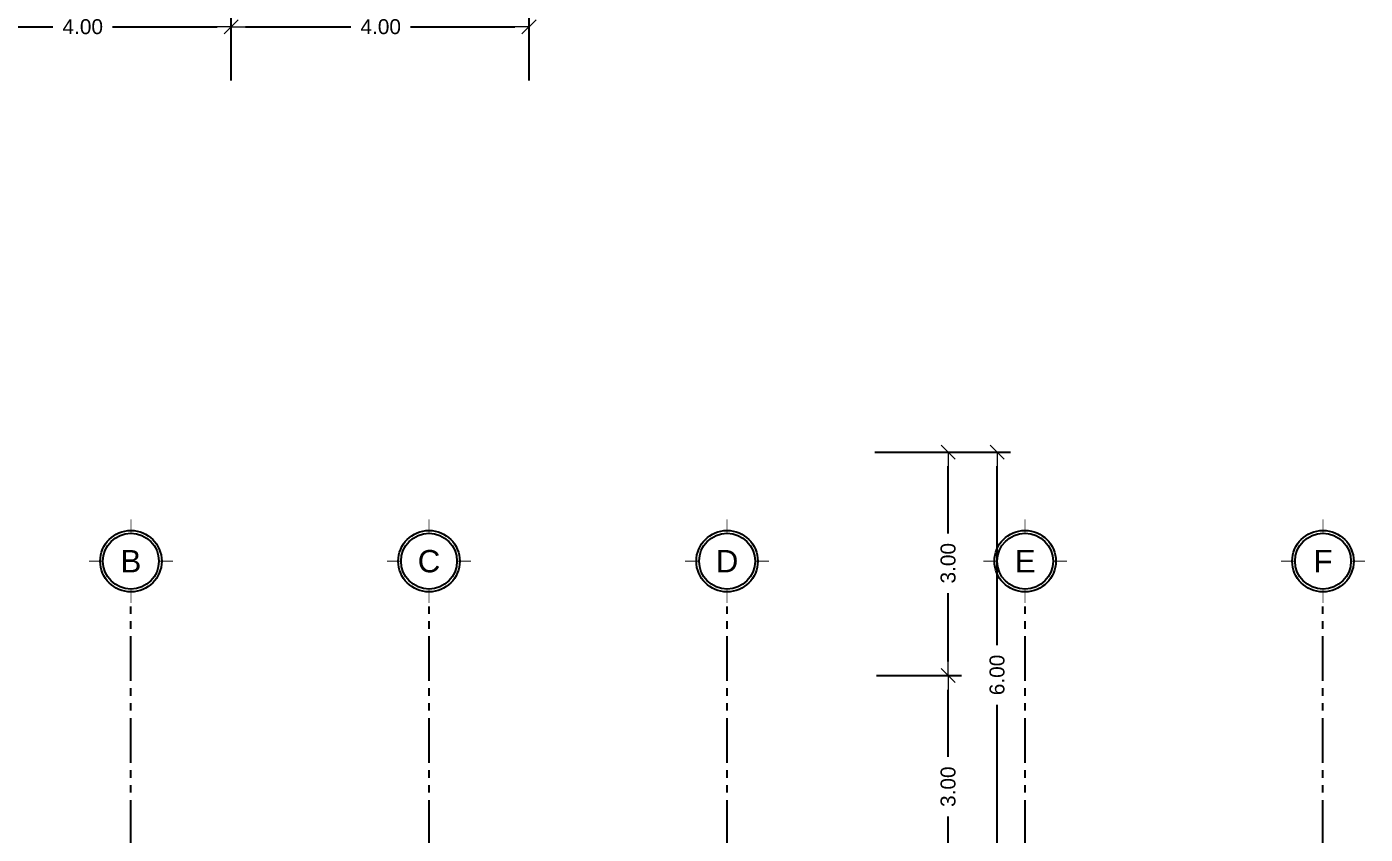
# Model space of a CAD drawing. Header units: metres. Extents: x -10.7 to 26.1, y -10.1 to 21.3.
# Drawn here: x 2.6 to 20.56, y 9.88 to 20.72 of the extents above; entities that cross this region are included whole.
import ezdxf
from ezdxf.enums import TextEntityAlignment as Align

# ---------------------------------------------------------------- set-up
doc = ezdxf.new("R2010")
doc.units = ezdxf.units.M
doc.header["$MEASUREMENT"] = 0
doc.linetypes.add('Xref_Ejes$0$ACAD_ISO05W100', pattern=[33, 24, -3, 0, -3, 0, -3])
for name, color, linetype in [('Xref_Arq. PA$0$Cotas - General', 7, 'Continuous'), ('Xref_Ejes$0$00-EJES', 1, 'Xref_Ejes$0$ACAD_ISO05W100'), ('Xref_Ejes$0$Globo Eje', 1, 'Continuous'), ('Xref_Ejes$0$Texto', 7, 'Continuous')]:
    doc.layers.add(name, color=color, linetype=linetype)
doc.styles.add('Xref_Arq. PA$0$Estilo_Generado_1', font='arial.ttf')
doc.styles.add('Xref_Ejes$0$Arial', font='arial.ttf')
doc.dimstyles.new('Xref_Arq. PA$0$Estilo_Generado__1', dxfattribs={"dimtxt": 0.2, "dimasz": 0.19, "dimexe": 0.18, "dimexo": 0, "dimgap": 0.09, "dimtad": 0, "dimtih": 1, "dimtoh": 1, "dimzin": 0, "dimdsep": 46, "dimtxsty": 'Xref_Arq. PA$0$Estilo_Generado_1', "dimblk": 'Xref_Arq. PA$0$ARROWHEAD_6', "dimblk1": 'Xref_Arq. PA$0$ARROWHEAD_6', "dimblk2": 'Xref_Arq. PA$0$ARROWHEAD_6', "dimcen": 0.09, "dimclrd": 256, "dimclre": 256, "dimclrt": 7, "dimadec": 0, "dimazin": 0, "dimtfac": 1, "dimtdec": 4, "dimtmove": 0, "dimatfit": 3, "dimfxl": 1, "dimtolj": 1, "dimtzin": 0, "dimarcsym": 0})
doc.dimstyles.new('Xref_Arq. PA$0$Estilo_Generado__2', dxfattribs={"dimtxt": 0.2, "dimasz": 0.19, "dimexe": 0.18, "dimexo": 0, "dimgap": 0.09, "dimtad": 0, "dimzin": 0, "dimdsep": 46, "dimtxsty": 'Xref_Arq. PA$0$Estilo_Generado_1', "dimblk": 'Xref_Arq. PA$0$ARROWHEAD_6', "dimblk1": 'Xref_Arq. PA$0$ARROWHEAD_6', "dimblk2": 'Xref_Arq. PA$0$ARROWHEAD_6', "dimcen": 0.09, "dimclrd": 256, "dimclre": 256, "dimclrt": 7, "dimadec": 0, "dimazin": 0, "dimtfac": 1, "dimtdec": 4, "dimtmove": 0, "dimatfit": 3, "dimfxl": 1, "dimtolj": 1, "dimtzin": 0, "dimarcsym": 0})

# ---------------------------------------------------------------- blocks, each defined once
blk = doc.blocks.new('*U182')
at = {"layer": 'Xref_Ejes$0$Globo Eje', "ltscale": 0.025, "const_width": 0.009375000000000005}
for points in [[(0, 0.5625000000000002), (0, 0.3750000000000002)], [(-0.3750000000000002, 0), (-0.5625000000000002, 0)], [(0.5625000000000002, 0), (0.3750000000000002, 0)], [(0, -0.3750000000000002), (0, -0.5625000000000002)]]:
    blk.add_lwpolyline(points, dxfattribs=at)
at = {"layer": 'Xref_Ejes$0$Globo Eje', "ltscale": 0.025}
for radius in [0.4125000000000002, 0.3750000000000002]:
    blk.add_circle((0, 0), radius, dxfattribs=at)
at = {"layer": 'Xref_Ejes$0$Texto', "color": 7, "ltscale": 0.025, "style": 'Xref_Ejes$0$Arial'}
blk.add_attdef('EJE', text='', height=0.3000000000000002, dxfattribs=at).set_placement((0, 0), align=Align.MIDDLE_CENTER)
blk = doc.blocks.new('Xref_Ejes')
at = {"layer": 'Xref_Ejes$0$00-EJES', "ltscale": 0.025}
for p, q in [((4, -8.956812534497121), (4, 12.98734234368918)), ((8, -8.956812534497121), (8, 12.98734234368918)), ((12, -8.956812534497121), (12, 12.98734234368918)), ((16, -8.956812534497121), (16, 12.98734234368918)), ((19.99671387881888, -8.956812534497121), (19.99671387881888, 12.98734234368918))]:
    blk.add_line(p, q, dxfattribs=at)
for p, values in [((4, 13.54984234368918), {'EJE': 'B'}), ((8, 13.54984234368918), {'EJE': 'C'}), ((12, 13.54984234368918), {'EJE': 'D'}), ((16, 13.54984234368918), {'EJE': 'E'}), ((19.99671387881888, 13.54984234368918), {'EJE': 'F'})]:
    blk.add_blockref('*U182', p, dxfattribs=at).add_auto_attribs(values)
blk = doc.blocks.new('Xref_Arq. PA$0$ARROWHEAD_6')
at = {"color": 0, "linetype": 'Continuous', "lineweight": 0}
for p, q in [((0, 0), (-1, 0)), ((-0.5, -0.5), (0.5, 0.5))]:
    blk.add_line(p, q, dxfattribs=at)
blk = doc.blocks.new('Xref_Arq. PA')
at = {"layer": 'Xref_Arq. PA$0$Cotas - General', "color": 251, "linetype": 'Continuous', "lineweight": 13, "true_color": 0x6a6a6a}
for base, p1, p2, location in [((5.345387411802371, 20.72445664907963), (1.345387411802371, 20.00126921434445), (5.345387411802371, 20.00126921434445), (3.353424913568957, 20.72445664758952)), ((9.342101290621251, 20.72445664907963), (5.345387411802371, 20.00126921434445), (9.342101290621251, 20.00126921434445), (7.351781852978397, 20.72445664758952))]:
    blk.add_linear_dim(base=base, p1=p1, p2=p2, location=location, dimstyle='Xref_Arq. PA$0$Estilo_Generado__1', dxfattribs=at).render()
for base, p1, p2, location in [((15.62348013105797, 15.01392687065527), (13.98096171611682, 9.013926870655268), (13.9837023754149, 15.01392687065527), (15.62348013254809, 12.02196437242185)), ((14.96647276508151, 15.01392687065527), (14.0044262649017, 12.01392687065527), (13.98096171611682, 15.01392687065527), (14.96647276657163, 13.52196437242185)), ((14.96647276508151, 12.01392687065527), (13.98096171611682, 9.013926870655268), (14.0044262649017, 12.01392687065527), (14.96647276657163, 10.52196437242185))]:
    blk.add_linear_dim(base=base, p1=p1, p2=p2, angle=90, location=location, text_rotation=90, dimstyle='Xref_Arq. PA$0$Estilo_Generado__2', dxfattribs=at).render()

msp = doc.modelspace()

# ---------------------------------------------------------------- block references
msp.add_blockref('Xref_Ejes', (0, 0))

# ---------------------------------------------------------------- next in the draw order: block references
msp.add_blockref('Xref_Arq. PA', (0, 0))

doc.saveas('drawing.dxf')
